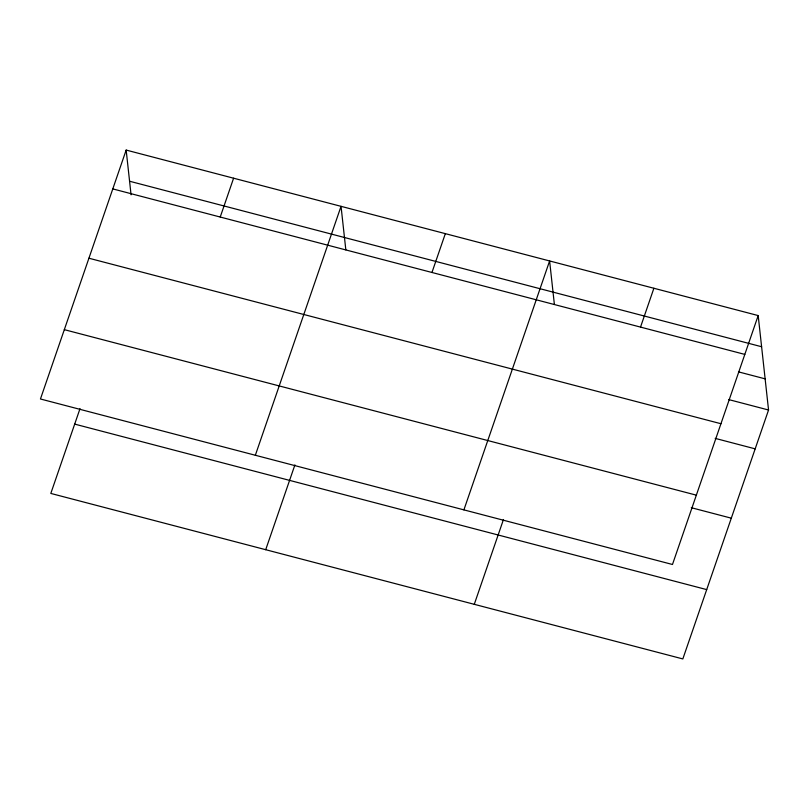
<?xml version="1.0" encoding="UTF-8"?>
<svg xmlns="http://www.w3.org/2000/svg" width="809" height="809" viewBox="0 0 809 809"><rect width="100%" height="100%" fill="white"/><g stroke="black" fill="none" stroke-linecap="round" stroke-linejoin="round"><path stroke-width="1.21" d="M126.164 150.07L40.45 398.989L672.471 564.49L758.185 315.571L126.164 150.07L131.068 194.817M80.02 408.626L50.815 493.429L682.836 658.931L768.55 410.011L758.185 315.571M220.23 217.034L233.599 178.202M255.341 455.255L341.044 206.335L345.827 249.86M265.706 549.705L294.911 464.902M431.955 272.481L445.334 233.649M463.901 509.872L549.614 260.953L554.387 304.467M474.276 604.323L503.471 519.509M640.526 327.089L653.894 288.257M129.582 181.236L761.603 346.737M112.785 188.901L744.806 354.403M738.455 371.867L765.132 378.845M728.535 399.535L768.55 410.011M88.919 258.223L720.94 423.724M715.166 438.367L755.181 448.853M64.326 329.657L696.347 495.159M691.291 507.698L731.306 518.175M74.691 424.108L706.712 589.609"/></g></svg>
